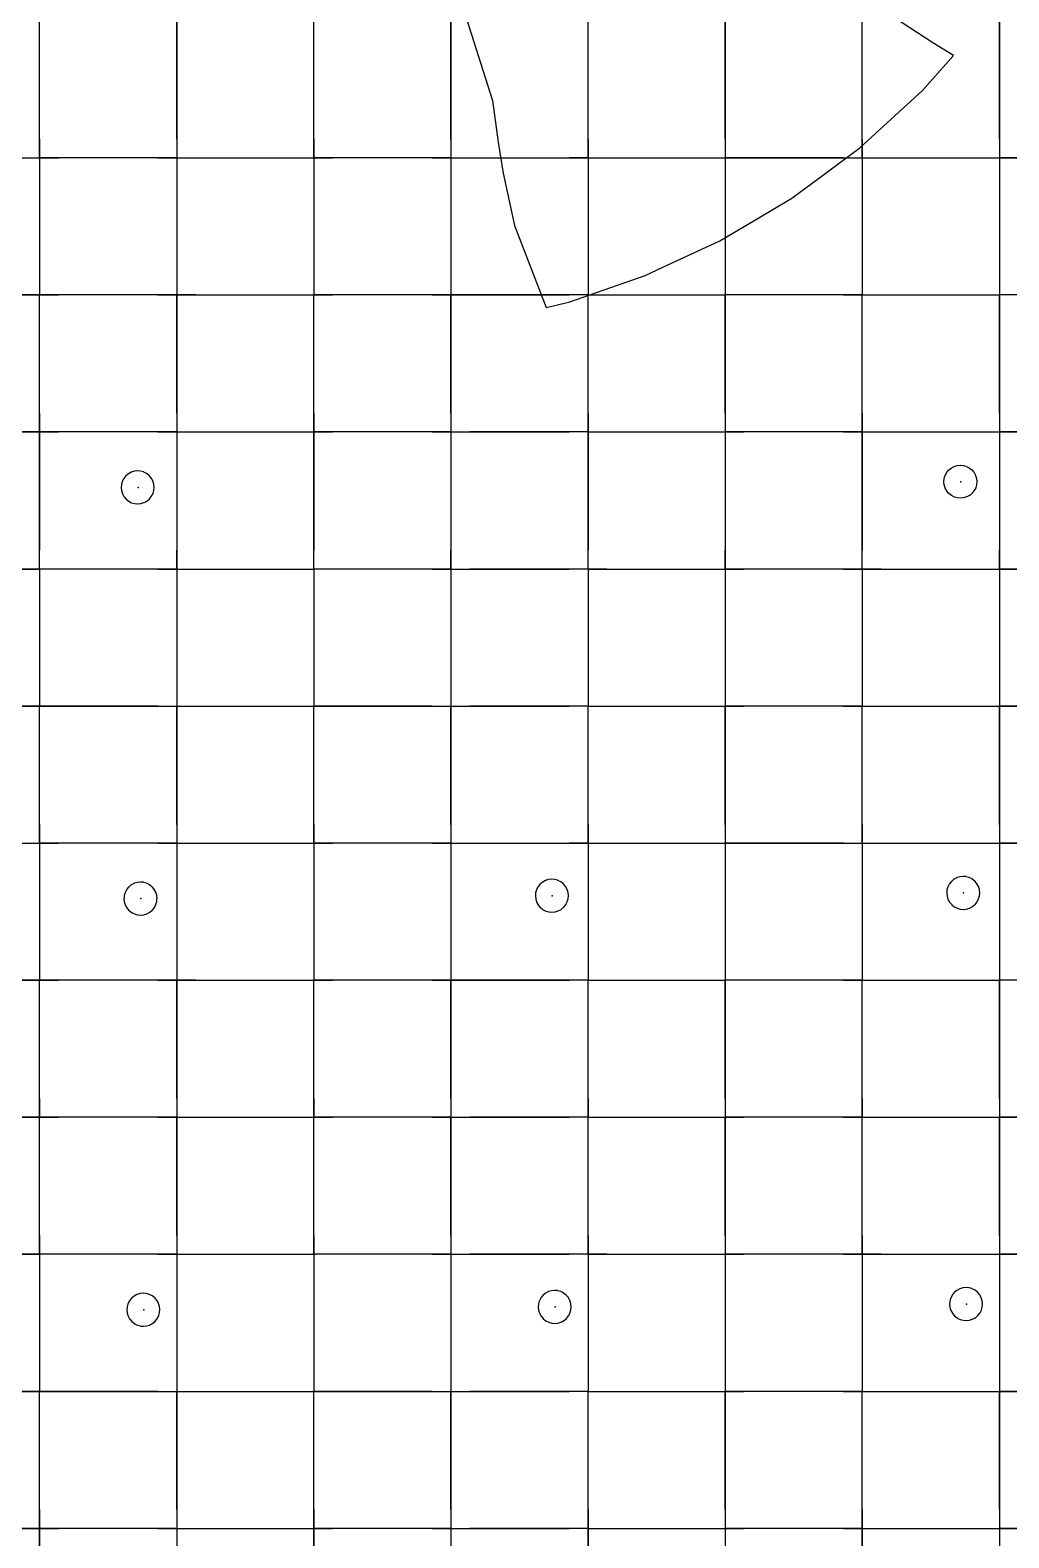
# Model space of a CAD drawing. Header units: metres. Extents: x 0 to 438, y -24 to 612.
# Drawn here: x 251.4 to 315.6, y 179.4 to 278.4 of the extents above; entities that cross this region are included whole.
import ezdxf

# ---------------------------------------------------------------- set-up
doc = ezdxf.new("R2010")
doc.units = ezdxf.units.M
doc.layers.add('LAYER_01_CUT', color=7, linetype='Continuous')
doc.layers.add('LAYER_04_GRID', color=7, linetype='Continuous')

msp = doc.modelspace()

# ---------------------------------------------------------------- linework, layer by layer
at = {"layer": 'LAYER_01_CUT'}
for points in [[(252, 277.766), (252, 279), (252, 286.766), (252, 288), (253.234, 288), (261, 288), (261, 286.766), (261, 279), (261, 277.766), (261, 270), (261, 268.766)], [(270, 277.766), (270, 279), (270, 286.766), (270, 288), (271.234, 288), (279, 288), (279, 286.766), (279, 279), (279, 277.766), (279, 270), (279, 268.766)], [(288, 277.766), (288, 279), (288, 286.766), (288, 288), (289.234, 288), (297, 288), (297, 286.766), (297, 279), (297, 277.766), (297, 270), (297, 268.766)], [(306, 277.766), (306, 279), (306, 286.766), (306, 288), (307.234, 288), (315, 288), (315, 286.766), (315, 279), (315, 277.766), (315, 270), (315, 268.766)], [(279.723, 280.096), (281.719, 273.759), (282.092, 271.034), (282.418, 269.003), (283.175, 265.554), (285.258, 260.174), (286.546, 260.486), (286.731, 260.531), (290.881, 261.974), (291.738, 262.273), (292.903, 262.812), (296.647, 264.548), (299.21, 266.066), (301.375, 267.35), (303.125, 268.645), (305.84, 270.656), (309.457, 273.963), (309.961, 274.423), (311.994, 276.709), (310.631, 277.54), (307.676, 279.47)], [(252, 271.234), (252, 279)], [(261, 271.234), (261, 279)], [(270, 271.234), (270, 279)], [(279, 271.234), (279, 279)], [(288, 271.234), (288, 279)], [(297, 271.234), (297, 279)], [(306, 271.234), (306, 279)], [(315, 271.234), (315, 279)], [(252, 270), (252, 277.766)], [(270, 270), (270, 277.766)], [(288, 270), (288, 277.766)], [(306, 270), (306, 277.766)], [(252, 271.234), (252, 270)], [(261, 271.234), (261, 270)], [(270, 271.234), (270, 270)], [(279, 271.234), (279, 270)], [(288, 271.234), (288, 270)], [(297, 271.234), (297, 270)], [(306, 271.234), (306, 270)], [(315, 271.234), (315, 270)], [(244.234, 270), (252, 270), (252, 268.766)], [(250.766, 270), (252, 270)], [(259.766, 270), (252, 270)], [(252, 270), (252, 262.234)], [(252, 270), (253.234, 270)], [(261, 270), (253.234, 270)], [(259.766, 270), (261, 270)], [(261, 270), (261, 262.234)], [(261, 270), (262.234, 270)], [(261, 270), (268.766, 270)], [(262.234, 270), (270, 270), (270, 268.766)], [(268.766, 270), (270, 270)], [(277.766, 270), (270, 270)], [(270, 270), (270, 262.234)], [(270, 270), (271.234, 270)], [(279, 270), (271.234, 270)], [(277.766, 270), (279, 270)], [(279, 270), (279, 262.234)], [(279, 270), (280.234, 270)], [(279, 270), (286.766, 270)], [(280.234, 270), (288, 270), (288, 268.766)], [(288, 270), (286.766, 270)], [(288, 270), (288, 262.234)], [(288, 270), (289.234, 270)], [(288, 270), (295.766, 270)], [(289.234, 270), (297, 270)], [(295.766, 270), (297, 270)], [(304.766, 270), (297, 270)], [(297, 270), (297, 262.234)], [(297, 270), (298.234, 270)], [(298.234, 270), (306, 270), (306, 268.766)], [(304.766, 270), (306, 270)], [(306, 270), (306, 262.234)], [(306, 270), (307.234, 270)], [(306, 270), (313.766, 270)], [(307.234, 270), (315, 270)], [(313.766, 270), (315, 270)], [(322.766, 270), (315, 270)], [(315, 270), (315, 262.234)], [(315, 270), (316.234, 270)], [(252, 268.766), (252, 261)], [(261, 268.766), (261, 261)], [(270, 268.766), (270, 261)], [(279, 268.766), (279, 261)], [(288, 268.766), (288, 261)], [(297, 268.766), (297, 261)], [(306, 268.766), (306, 261)], [(315, 268.766), (315, 261)], [(252, 262.234), (252, 261)], [(261, 262.234), (261, 261)], [(270, 262.234), (270, 261)], [(279, 262.234), (279, 261)], [(288, 262.234), (288, 261)], [(297, 262.234), (297, 261)], [(306, 262.234), (306, 261)], [(315, 262.234), (315, 261)], [(252, 261), (244.234, 261)], [(250.766, 261), (252, 261)], [(252, 250.766), (252, 252), (252, 259.766), (252, 261), (253.234, 261)], [(259.766, 261), (252, 261)], [(252, 253.234), (252, 261)], [(261, 261), (253.234, 261)], [(259.766, 261), (261, 261)], [(262.234, 261), (261, 261), (261, 259.766), (261, 252), (261, 250.766), (261, 243), (261, 241.766)], [(261, 253.234), (261, 261)], [(261, 261), (268.766, 261)], [(262.234, 261), (270, 261)], [(268.766, 261), (270, 261)], [(270, 250.766), (270, 252), (270, 259.766), (270, 261), (271.234, 261)], [(277.766, 261), (270, 261)], [(270, 253.234), (270, 261)], [(279, 261), (271.234, 261)], [(277.766, 261), (279, 261)], [(280.234, 261), (279, 261), (279, 259.766), (279, 252), (279, 250.766), (279, 243), (279, 241.766)], [(279, 253.234), (279, 261)], [(279, 261), (286.766, 261)], [(288, 261), (280.234, 261)], [(288, 261), (286.766, 261)], [(288, 250.766), (288, 252), (288, 259.766), (288, 261), (289.234, 261)], [(288, 253.234), (288, 261)], [(288, 261), (295.766, 261)], [(289.234, 261), (297, 261)], [(295.766, 261), (297, 261)], [(298.234, 261), (297, 261), (297, 259.766), (297, 252), (297, 250.766), (297, 243), (297, 241.766)], [(304.766, 261), (297, 261)], [(297, 253.234), (297, 261)], [(306, 261), (298.234, 261)], [(304.766, 261), (306, 261)], [(306, 250.766), (306, 252), (306, 259.766), (306, 261), (307.234, 261)], [(306, 253.234), (306, 261)], [(306, 261), (313.766, 261)], [(307.234, 261), (315, 261)], [(313.766, 261), (315, 261)], [(316.234, 261), (315, 261), (315, 259.766), (315, 252), (315, 250.766), (315, 243), (315, 241.766)], [(322.766, 261), (315, 261)], [(315, 253.234), (315, 261)], [(252, 253.234), (252, 252)], [(261, 253.234), (261, 252)], [(270, 253.234), (270, 252)], [(279, 253.234), (279, 252)], [(288, 253.234), (288, 252)], [(297, 253.234), (297, 252)], [(306, 253.234), (306, 252)], [(315, 253.234), (315, 252)], [(252, 252), (244.234, 252)], [(250.766, 252), (252, 252)], [(259.766, 252), (252, 252)], [(252, 252), (252, 244.234)], [(252, 252), (253.234, 252)], [(261, 252), (253.234, 252)], [(259.766, 252), (261, 252)], [(261, 252), (261, 244.234)], [(261, 252), (262.234, 252)], [(261, 252), (268.766, 252)], [(262.234, 252), (270, 252)], [(268.766, 252), (270, 252)], [(277.766, 252), (270, 252)], [(270, 252), (270, 244.234)], [(270, 252), (271.234, 252)], [(279, 252), (271.234, 252)], [(277.766, 252), (279, 252)], [(279, 252), (279, 244.234)], [(279, 252), (280.234, 252)], [(279, 252), (286.766, 252)], [(288, 252), (280.234, 252)], [(288, 252), (286.766, 252)], [(288, 252), (288, 244.234)], [(288, 252), (289.234, 252)], [(288, 252), (295.766, 252)], [(289.234, 252), (297, 252)], [(295.766, 252), (297, 252)], [(304.766, 252), (297, 252)], [(297, 252), (297, 244.234)], [(297, 252), (298.234, 252)], [(306, 252), (298.234, 252)], [(304.766, 252), (306, 252)], [(306, 252), (306, 244.234)], [(306, 252), (307.234, 252)], [(306, 252), (313.766, 252)], [(307.234, 252), (315, 252)], [(313.766, 252), (315, 252)], [(322.766, 252), (315, 252)], [(315, 252), (315, 244.234)], [(315, 252), (316.234, 252)], [(252, 243), (252, 250.766)], [(270, 243), (270, 250.766)], [(288, 243), (288, 250.766)], [(306, 243), (306, 250.766)], [(312.632, 249.797), (312.824, 249.744), (312.832, 249.74), (313.017, 249.648), (313.024, 249.642), (313.19, 249.511), (313.196, 249.505), (313.332, 249.343), (313.336, 249.335), (313.436, 249.151), (313.439, 249.143), (313.499, 248.946), (313.5, 248.938), (313.52, 248.74), (313.52, 248.732), (313.504, 248.545), (313.502, 248.537), (313.449, 248.345), (313.445, 248.338), (313.352, 248.153), (313.347, 248.146), (313.216, 247.98), (313.21, 247.974), (313.048, 247.837), (313.04, 247.833), (312.856, 247.733), (312.847, 247.73), (312.651, 247.67), (312.643, 247.669), (312.445, 247.649), (312.437, 247.65), (312.25, 247.665), (312.242, 247.667), (312.05, 247.72), (312.043, 247.724), (311.858, 247.817), (311.851, 247.822), (311.684, 247.953), (311.679, 247.96), (311.542, 248.122), (311.538, 248.129), (311.438, 248.314), (311.435, 248.322), (311.375, 248.518), (311.374, 248.526), (311.354, 248.725), (311.355, 248.732), (311.37, 248.919), (311.372, 248.927), (311.425, 249.119), (311.429, 249.127), (311.522, 249.312), (311.527, 249.319), (311.658, 249.485), (311.665, 249.49), (311.827, 249.627), (311.834, 249.631), (312.019, 249.731), (312.027, 249.734), (312.223, 249.794), (312.231, 249.795), (312.43, 249.815), (312.437, 249.815), (312.624, 249.799), (312.632, 249.797)], [(259.018, 249.275), (258.833, 249.367), (258.825, 249.371), (258.634, 249.424), (258.626, 249.426), (258.439, 249.442), (258.431, 249.443), (258.233, 249.422), (258.224, 249.421), (258.028, 249.361), (258.02, 249.358), (257.836, 249.258), (257.828, 249.254), (257.666, 249.118), (257.659, 249.112), (257.529, 248.946), (257.523, 248.939), (257.431, 248.754), (257.427, 248.746), (257.374, 248.554), (257.372, 248.546), (257.356, 248.36), (257.355, 248.352), (257.376, 248.153), (257.377, 248.145), (257.437, 247.949), (257.439, 247.941), (257.54, 247.756), (257.544, 247.749), (257.68, 247.587), (257.686, 247.58), (257.852, 247.449), (257.859, 247.444), (258.044, 247.351), (258.052, 247.347), (258.243, 247.294), (258.251, 247.292), (258.438, 247.277), (258.446, 247.276), (258.645, 247.296), (258.653, 247.297), (258.849, 247.358), (258.857, 247.36), (259.042, 247.46), (259.049, 247.464), (259.211, 247.601), (259.218, 247.607), (259.349, 247.773), (259.354, 247.78), (259.447, 247.965), (259.451, 247.972), (259.504, 248.164), (259.506, 248.172), (259.521, 248.359), (259.522, 248.367), (259.502, 248.565), (259.501, 248.574), (259.44, 248.77), (259.438, 248.778), (259.338, 248.962), (259.333, 248.97), (259.197, 249.132), (259.191, 249.138), (259.025, 249.269), (259.018, 249.275)], [(252, 243), (252, 244.234)], [(261, 243), (261, 244.234)], [(270, 243), (270, 244.234)], [(279, 243), (279, 244.234)], [(288, 243), (288, 244.234)], [(297, 243), (297, 244.234)], [(306, 243), (306, 244.234)], [(315, 243), (315, 244.234)], [(252, 243), (244.234, 243)], [(250.766, 243), (252, 243)], [(253.234, 243), (252, 243), (252, 241.766)], [(259.766, 243), (252, 243)], [(252, 243), (252, 235.234)], [(261, 243), (253.234, 243)], [(259.766, 243), (261, 243)], [(261, 243), (261, 235.234)], [(261, 243), (262.234, 243)], [(261, 243), (268.766, 243)], [(262.234, 243), (270, 243)], [(268.766, 243), (270, 243)], [(271.234, 243), (270, 243), (270, 241.766)], [(277.766, 243), (270, 243)], [(270, 243), (270, 235.234)], [(279, 243), (271.234, 243)], [(277.766, 243), (279, 243)], [(279, 243), (279, 235.234)], [(279, 243), (280.234, 243)], [(279, 243), (286.766, 243)], [(288, 243), (280.234, 243)], [(288, 243), (286.766, 243)], [(289.234, 243), (288, 243), (288, 241.766)], [(288, 243), (288, 235.234)], [(288, 243), (295.766, 243)], [(289.234, 243), (297, 243)], [(295.766, 243), (297, 243)], [(304.766, 243), (297, 243)], [(297, 243), (297, 235.234)], [(297, 243), (298.234, 243)], [(306, 243), (298.234, 243)], [(304.766, 243), (306, 243)], [(307.234, 243), (306, 243), (306, 241.766)], [(306, 243), (306, 235.234)], [(306, 243), (313.766, 243)], [(307.234, 243), (315, 243)], [(313.766, 243), (315, 243)], [(322.766, 243), (315, 243)], [(315, 243), (315, 235.234)], [(315, 243), (316.234, 243)], [(252, 241.766), (252, 234)], [(261, 241.766), (261, 234)], [(270, 241.766), (270, 234)], [(279, 241.766), (279, 234)], [(288, 241.766), (288, 234)], [(297, 241.766), (297, 234)], [(306, 241.766), (306, 234)], [(315, 241.766), (315, 234)], [(252, 235.234), (252, 234)], [(261, 235.234), (261, 234)], [(270, 235.234), (270, 234)], [(279, 235.234), (279, 234)], [(288, 235.234), (288, 234)], [(297, 235.234), (297, 234)], [(306, 235.234), (306, 234)], [(315, 235.234), (315, 234)], [(252, 234), (244.234, 234)], [(250.766, 234), (252, 234)], [(252, 232.766), (252, 234), (253.234, 234), (261, 234), (261, 232.766), (261, 225), (261, 223.766)], [(259.766, 234), (252, 234)], [(252, 226.234), (252, 234)], [(259.766, 234), (261, 234)], [(261, 226.234), (261, 234)], [(261, 234), (262.234, 234)], [(261, 234), (268.766, 234)], [(262.234, 234), (270, 234)], [(268.766, 234), (270, 234)], [(270, 232.766), (270, 234), (271.234, 234), (279, 234), (279, 232.766), (279, 225), (279, 223.766)], [(277.766, 234), (270, 234)], [(270, 226.234), (270, 234)], [(277.766, 234), (279, 234)], [(279, 226.234), (279, 234)], [(279, 234), (280.234, 234)], [(279, 234), (286.766, 234)], [(288, 234), (280.234, 234)], [(288, 234), (286.766, 234)], [(288, 232.766), (288, 234), (289.234, 234), (297, 234), (297, 232.766), (297, 225), (297, 223.766)], [(288, 226.234), (288, 234)], [(288, 234), (295.766, 234)], [(295.766, 234), (297, 234)], [(304.766, 234), (297, 234)], [(297, 226.234), (297, 234)], [(297, 234), (298.234, 234)], [(306, 234), (298.234, 234)], [(304.766, 234), (306, 234)], [(306, 232.766), (306, 234), (307.234, 234), (315, 234), (315, 232.766), (315, 225), (315, 223.766)], [(306, 226.234), (306, 234)], [(306, 234), (313.766, 234)], [(313.766, 234), (315, 234)], [(322.766, 234), (315, 234)], [(315, 226.234), (315, 234)], [(315, 234), (316.234, 234)], [(252, 225), (252, 232.766)], [(270, 225), (270, 232.766)], [(288, 225), (288, 232.766)], [(306, 225), (306, 232.766)], [(252, 226.234), (252, 225)], [(261, 226.234), (261, 225)], [(270, 226.234), (270, 225)], [(279, 226.234), (279, 225)], [(288, 226.234), (288, 225)], [(297, 226.234), (297, 225)], [(306, 226.234), (306, 225)], [(315, 226.234), (315, 225)], [(244.234, 225), (252, 225), (252, 223.766)], [(250.766, 225), (252, 225)], [(259.766, 225), (252, 225)], [(252, 225), (252, 217.234)], [(252, 225), (253.234, 225)], [(261, 225), (253.234, 225)], [(259.766, 225), (261, 225)], [(261, 225), (261, 217.234)], [(261, 225), (262.234, 225)], [(261, 225), (268.766, 225)], [(262.234, 225), (270, 225), (270, 223.766)], [(268.766, 225), (270, 225)], [(277.766, 225), (270, 225)], [(270, 225), (270, 217.234)], [(270, 225), (271.234, 225)], [(279, 225), (271.234, 225)], [(277.766, 225), (279, 225)], [(279, 225), (279, 217.234)], [(279, 225), (280.234, 225)], [(279, 225), (286.766, 225)], [(280.234, 225), (288, 225), (288, 223.766)], [(288, 225), (286.766, 225)], [(288, 225), (288, 217.234)], [(288, 225), (289.234, 225)], [(288, 225), (295.766, 225)], [(289.234, 225), (297, 225)], [(295.766, 225), (297, 225)], [(304.766, 225), (297, 225)], [(297, 225), (297, 217.234)], [(297, 225), (298.234, 225)], [(298.234, 225), (306, 225), (306, 223.766)], [(304.766, 225), (306, 225)], [(306, 225), (306, 217.234)], [(306, 225), (307.234, 225)], [(306, 225), (313.766, 225)], [(307.234, 225), (315, 225)], [(313.766, 225), (315, 225)], [(322.766, 225), (315, 225)], [(315, 225), (315, 217.234)], [(315, 225), (316.234, 225)], [(252, 223.766), (252, 216)], [(261, 223.766), (261, 216)], [(270, 223.766), (270, 216)], [(279, 223.766), (279, 216)], [(288, 223.766), (288, 216)], [(297, 223.766), (297, 216)], [(306, 223.766), (306, 216)], [(315, 223.766), (315, 216)], [(313.226, 220.834), (313.234, 220.838), (313.396, 220.975), (313.403, 220.98), (313.533, 221.146), (313.539, 221.153), (313.631, 221.338), (313.635, 221.346), (313.688, 221.538), (313.69, 221.546), (313.706, 221.733), (313.707, 221.74), (313.686, 221.939), (313.685, 221.947), (313.625, 222.143), (313.623, 222.151), (313.522, 222.336), (313.518, 222.343), (313.382, 222.505), (313.376, 222.512), (313.21, 222.643), (313.203, 222.648), (313.018, 222.741), (313.01, 222.745), (312.819, 222.798), (312.811, 222.8), (312.624, 222.815), (312.616, 222.816), (312.417, 222.796), (312.409, 222.795), (312.213, 222.735), (312.205, 222.732), (312.02, 222.632), (312.013, 222.628), (311.851, 222.491), (311.844, 222.485), (311.713, 222.319), (311.708, 222.312), (311.615, 222.127), (311.611, 222.12), (311.558, 221.928), (311.556, 221.92), (311.541, 221.733), (311.54, 221.725), (311.56, 221.527), (311.561, 221.519), (311.622, 221.322), (311.624, 221.314), (311.724, 221.13), (311.729, 221.122), (311.865, 220.96), (311.871, 220.954), (312.037, 220.823), (312.044, 220.817), (312.229, 220.725), (312.237, 220.721), (312.428, 220.668), (312.436, 220.666), (312.623, 220.65), (312.631, 220.65), (312.829, 220.67), (312.838, 220.671), (313.034, 220.731), (313.042, 220.734), (313.226, 220.834)], [(257.866, 220.587), (257.872, 220.581), (258.038, 220.45), (258.045, 220.445), (258.23, 220.352), (258.238, 220.348), (258.429, 220.295), (258.437, 220.293), (258.624, 220.277), (258.632, 220.277), (258.831, 220.297), (258.839, 220.298), (259.035, 220.358), (259.043, 220.361), (259.228, 220.461), (259.235, 220.465), (259.397, 220.602), (259.404, 220.607), (259.534, 220.773), (259.54, 220.78), (259.633, 220.965), (259.637, 220.973), (259.69, 221.165), (259.692, 221.173), (259.707, 221.36), (259.708, 221.367), (259.687, 221.566), (259.687, 221.574), (259.626, 221.77), (259.624, 221.778), (259.524, 221.963), (259.519, 221.971), (259.383, 222.132), (259.377, 222.139), (259.211, 222.27), (259.204, 222.275), (259.019, 222.368), (259.011, 222.372), (258.82, 222.425), (258.812, 222.427), (258.625, 222.443), (258.617, 222.443), (258.419, 222.423), (258.41, 222.422), (258.214, 222.362), (258.206, 222.359), (258.022, 222.259), (258.014, 222.255), (257.852, 222.118), (257.845, 222.113), (257.715, 221.946), (257.709, 221.939), (257.617, 221.754), (257.613, 221.747), (257.56, 221.555), (257.557, 221.547), (257.542, 221.36), (257.541, 221.352), (257.562, 221.154), (257.563, 221.146), (257.623, 220.95), (257.625, 220.941), (257.726, 220.757), (257.73, 220.749), (257.866, 220.587)], [(285.238, 220.534), (285.429, 220.481), (285.437, 220.479), (285.624, 220.464), (285.632, 220.463), (285.831, 220.484), (285.839, 220.484), (286.035, 220.545), (286.043, 220.547), (286.227, 220.647), (286.235, 220.652), (286.397, 220.788), (286.404, 220.794), (286.534, 220.96), (286.54, 220.967), (286.633, 221.152), (286.636, 221.16), (286.689, 221.351), (286.692, 221.359), (286.707, 221.546), (286.708, 221.554), (286.687, 221.752), (286.686, 221.761), (286.626, 221.957), (286.624, 221.965), (286.523, 222.149), (286.519, 222.157), (286.383, 222.319), (286.377, 222.326), (286.211, 222.456), (286.204, 222.462), (286.019, 222.554), (286.011, 222.558), (285.82, 222.611), (285.812, 222.613), (285.625, 222.629), (285.617, 222.63), (285.418, 222.609), (285.41, 222.608), (285.214, 222.548), (285.206, 222.546), (285.022, 222.445), (285.014, 222.441), (284.852, 222.305), (284.845, 222.299), (284.715, 222.133), (284.709, 222.126), (284.616, 221.941), (284.613, 221.933), (284.56, 221.742), (284.557, 221.734), (284.542, 221.547), (284.541, 221.539), (284.562, 221.34), (284.562, 221.332), (284.623, 221.136), (284.625, 221.128), (284.726, 220.943), (284.73, 220.936), (284.866, 220.774), (284.872, 220.767), (285.038, 220.636), (285.045, 220.631), (285.23, 220.538), (285.238, 220.534)], [(252, 217.234), (252, 216)], [(261, 217.234), (261, 216)], [(270, 217.234), (270, 216)], [(279, 217.234), (279, 216)], [(288, 217.234), (288, 216)], [(297, 217.234), (297, 216)], [(306, 217.234), (306, 216)], [(315, 217.234), (315, 216)], [(252, 216), (244.234, 216)], [(250.766, 216), (252, 216)], [(252, 205.766), (252, 207), (252, 214.766), (252, 216), (253.234, 216)], [(259.766, 216), (252, 216)], [(252, 208.234), (252, 216)], [(261, 216), (253.234, 216)], [(259.766, 216), (261, 216)], [(262.234, 216), (261, 216), (261, 214.766), (261, 207), (261, 205.766), (261, 198), (261, 196.766)], [(261, 208.234), (261, 216)], [(261, 216), (268.766, 216)], [(262.234, 216), (270, 216)], [(268.766, 216), (270, 216)], [(270, 205.766), (270, 207), (270, 214.766), (270, 216), (271.234, 216)], [(277.766, 216), (270, 216)], [(270, 208.234), (270, 216)], [(279, 216), (271.234, 216)], [(277.766, 216), (279, 216)], [(280.234, 216), (279, 216), (279, 214.766), (279, 207), (279, 205.766), (279, 198), (279, 196.766)], [(279, 208.234), (279, 216)], [(279, 216), (286.766, 216)], [(288, 216), (280.234, 216)], [(288, 216), (286.766, 216)], [(288, 205.766), (288, 207), (288, 214.766), (288, 216), (289.234, 216)], [(288, 208.234), (288, 216)], [(288, 216), (295.766, 216)], [(289.234, 216), (297, 216)], [(295.766, 216), (297, 216)], [(298.234, 216), (297, 216), (297, 214.766), (297, 207), (297, 205.766), (297, 198), (297, 196.766)], [(304.766, 216), (297, 216)], [(297, 208.234), (297, 216)], [(306, 216), (298.234, 216)], [(304.766, 216), (306, 216)], [(306, 205.766), (306, 207), (306, 214.766), (306, 216), (307.234, 216)], [(306, 208.234), (306, 216)], [(306, 216), (313.766, 216)], [(307.234, 216), (315, 216)], [(313.766, 216), (315, 216)], [(316.234, 216), (315, 216), (315, 214.766), (315, 207), (315, 205.766), (315, 198), (315, 196.766)], [(322.766, 216), (315, 216)], [(315, 208.234), (315, 216)], [(252, 208.234), (252, 207)], [(261, 208.234), (261, 207)], [(270, 208.234), (270, 207)], [(279, 208.234), (279, 207)], [(288, 208.234), (288, 207)], [(297, 208.234), (297, 207)], [(306, 208.234), (306, 207)], [(315, 208.234), (315, 207)], [(252, 207), (244.234, 207)], [(250.766, 207), (252, 207)], [(259.766, 207), (252, 207)], [(252, 199.234), (252, 207)], [(252, 207), (253.234, 207)], [(261, 207), (253.234, 207)], [(259.766, 207), (261, 207)], [(261, 199.234), (261, 207)], [(261, 207), (262.234, 207)], [(261, 207), (268.766, 207)], [(262.234, 207), (270, 207)], [(268.766, 207), (270, 207)], [(277.766, 207), (270, 207)], [(270, 199.234), (270, 207)], [(270, 207), (271.234, 207)], [(279, 207), (271.234, 207)], [(277.766, 207), (279, 207)], [(279, 199.234), (279, 207)], [(279, 207), (280.234, 207)], [(279, 207), (286.766, 207)], [(288, 207), (280.234, 207)], [(288, 207), (286.766, 207)], [(288, 199.234), (288, 207)], [(288, 207), (289.234, 207)], [(288, 207), (295.766, 207)], [(289.234, 207), (297, 207)], [(295.766, 207), (297, 207)], [(304.766, 207), (297, 207)], [(297, 199.234), (297, 207)], [(297, 207), (298.234, 207)], [(306, 207), (298.234, 207)], [(304.766, 207), (306, 207)], [(306, 199.234), (306, 207)], [(306, 207), (307.234, 207)], [(306, 207), (313.766, 207)], [(307.234, 207), (315, 207)], [(313.766, 207), (315, 207)], [(322.766, 207), (315, 207)], [(315, 199.234), (315, 207)], [(315, 207), (316.234, 207)], [(252, 198), (252, 205.766)], [(270, 198), (270, 205.766)], [(288, 198), (288, 205.766)], [(306, 198), (306, 205.766)], [(252, 199.234), (252, 198)], [(261, 199.234), (261, 198)], [(270, 199.234), (270, 198)], [(279, 199.234), (279, 198)], [(288, 199.234), (288, 198)], [(297, 199.234), (297, 198)], [(306, 199.234), (306, 198)], [(315, 199.234), (315, 198)], [(252, 198), (244.234, 198)], [(250.766, 198), (252, 198)], [(253.234, 198), (252, 198), (252, 196.766)], [(259.766, 198), (252, 198)], [(252, 198), (252, 190.234)], [(261, 198), (253.234, 198)], [(259.766, 198), (261, 198)], [(261, 198), (261, 190.234)], [(261, 198), (262.234, 198)], [(261, 198), (268.766, 198)], [(262.234, 198), (270, 198)], [(268.766, 198), (270, 198)], [(271.234, 198), (270, 198), (270, 196.766)], [(277.766, 198), (270, 198)], [(270, 198), (270, 190.234)], [(279, 198), (271.234, 198)], [(277.766, 198), (279, 198)], [(279, 198), (279, 190.234)], [(279, 198), (280.234, 198)], [(279, 198), (286.766, 198)], [(288, 198), (280.234, 198)], [(288, 198), (286.766, 198)], [(289.234, 198), (288, 198), (288, 196.766)], [(288, 198), (288, 190.234)], [(288, 198), (295.766, 198)], [(289.234, 198), (297, 198)], [(295.766, 198), (297, 198)], [(304.766, 198), (297, 198)], [(297, 198), (297, 190.234)], [(297, 198), (298.234, 198)], [(306, 198), (298.234, 198)], [(304.766, 198), (306, 198)], [(307.234, 198), (306, 198), (306, 196.766)], [(306, 198), (306, 190.234)], [(306, 198), (313.766, 198)], [(307.234, 198), (315, 198)], [(313.766, 198), (315, 198)], [(322.766, 198), (315, 198)], [(315, 198), (315, 190.234)], [(315, 198), (316.234, 198)], [(252, 196.766), (252, 189)], [(261, 196.766), (261, 189)], [(270, 196.766), (270, 189)], [(279, 196.766), (279, 189)], [(288, 196.766), (288, 189)], [(297, 196.766), (297, 189)], [(306, 196.766), (306, 189)], [(315, 196.766), (315, 189)], [(259.026, 193.299), (259.222, 193.359), (259.23, 193.361), (259.414, 193.462), (259.422, 193.466), (259.584, 193.602), (259.591, 193.608), (259.721, 193.774), (259.727, 193.781), (259.82, 193.966), (259.824, 193.974), (259.876, 194.165), (259.879, 194.173), (259.894, 194.36), (259.895, 194.368), (259.874, 194.567), (259.874, 194.575), (259.813, 194.771), (259.811, 194.779), (259.711, 194.964), (259.706, 194.971), (259.57, 195.133), (259.564, 195.14), (259.398, 195.27), (259.391, 195.276), (259.206, 195.369), (259.198, 195.372), (259.007, 195.425), (258.999, 195.428), (258.812, 195.443), (258.804, 195.444), (258.605, 195.423), (258.597, 195.422), (258.401, 195.362), (258.393, 195.36), (258.209, 195.26), (258.201, 195.255), (258.039, 195.119), (258.032, 195.113), (257.902, 194.947), (257.896, 194.94), (257.803, 194.755), (257.8, 194.747), (257.747, 194.556), (257.744, 194.548), (257.729, 194.361), (257.728, 194.353), (257.749, 194.155), (257.75, 194.146), (257.81, 193.95), (257.812, 193.942), (257.913, 193.758), (257.917, 193.75), (258.053, 193.588), (258.059, 193.581), (258.225, 193.451), (258.232, 193.445), (258.417, 193.352), (258.425, 193.349), (258.616, 193.296), (258.624, 193.293), (258.811, 193.278), (258.819, 193.277), (259.018, 193.298), (259.026, 193.299)], [(286.397, 195.457), (286.391, 195.462), (286.205, 195.555), (286.198, 195.559), (286.006, 195.612), (285.998, 195.614), (285.811, 195.63), (285.803, 195.63), (285.605, 195.61), (285.597, 195.609), (285.401, 195.549), (285.392, 195.546), (285.208, 195.446), (285.2, 195.442), (285.038, 195.305), (285.032, 195.3), (284.901, 195.133), (284.896, 195.127), (284.803, 194.941), (284.799, 194.934), (284.746, 194.742), (284.744, 194.734), (284.728, 194.547), (284.728, 194.539), (284.748, 194.341), (284.749, 194.333), (284.809, 194.137), (284.812, 194.128), (284.912, 193.944), (284.916, 193.936), (285.053, 193.775), (285.058, 193.768), (285.224, 193.637), (285.231, 193.632), (285.417, 193.539), (285.424, 193.535), (285.616, 193.482), (285.624, 193.48), (285.811, 193.464), (285.819, 193.464), (286.017, 193.484), (286.025, 193.485), (286.221, 193.545), (286.229, 193.548), (286.414, 193.648), (286.422, 193.652), (286.583, 193.789), (286.59, 193.794), (286.721, 193.961), (286.726, 193.967), (286.819, 194.153), (286.823, 194.16), (286.876, 194.352), (286.878, 194.36), (286.894, 194.547), (286.894, 194.555), (286.874, 194.753), (286.873, 194.761), (286.813, 194.957), (286.81, 194.966), (286.71, 195.15), (286.706, 195.158), (286.569, 195.319), (286.564, 195.326), (286.397, 195.457)], [(311.916, 194.123), (312.052, 193.961), (312.058, 193.954), (312.224, 193.824), (312.231, 193.818), (312.416, 193.725), (312.424, 193.722), (312.615, 193.669), (312.623, 193.666), (312.81, 193.651), (312.818, 193.65), (313.016, 193.671), (313.025, 193.672), (313.221, 193.732), (313.229, 193.734), (313.413, 193.834), (313.421, 193.839), (313.583, 193.975), (313.59, 193.981), (313.72, 194.147), (313.726, 194.154), (313.818, 194.339), (313.822, 194.347), (313.875, 194.538), (313.877, 194.546), (313.893, 194.733), (313.894, 194.741), (313.873, 194.939), (313.872, 194.948), (313.812, 195.144), (313.81, 195.152), (313.709, 195.336), (313.705, 195.344), (313.569, 195.506), (313.563, 195.513), (313.397, 195.643), (313.39, 195.649), (313.205, 195.741), (313.197, 195.745), (313.006, 195.798), (312.998, 195.801), (312.811, 195.816), (312.803, 195.817), (312.604, 195.796), (312.596, 195.795), (312.4, 195.735), (312.392, 195.733), (312.207, 195.632), (312.2, 195.628), (312.038, 195.492), (312.031, 195.486), (311.9, 195.32), (311.895, 195.313), (311.802, 195.128), (311.798, 195.12), (311.745, 194.929), (311.743, 194.921), (311.728, 194.734), (311.727, 194.726), (311.747, 194.527), (311.748, 194.519), (311.809, 194.323), (311.811, 194.315), (311.911, 194.13), (311.916, 194.123)], [(252, 190.234), (252, 189)], [(261, 190.234), (261, 189)], [(270, 190.234), (270, 189)], [(279, 190.234), (279, 189)], [(288, 190.234), (288, 189)], [(297, 190.234), (297, 189)], [(306, 190.234), (306, 189)], [(315, 190.234), (315, 189)], [(252, 189), (244.234, 189)], [(250.766, 189), (252, 189)], [(252, 178.766), (252, 180), (252, 187.766), (252, 189), (253.234, 189), (261, 189), (261, 187.766), (261, 180), (261, 178.766), (261, 171), (261, 169.766)], [(259.766, 189), (252, 189)], [(252, 181.234), (252, 189)], [(259.766, 189), (261, 189)], [(261, 181.234), (261, 189)], [(261, 189), (262.234, 189)], [(261, 189), (268.766, 189)], [(262.234, 189), (270, 189)], [(268.766, 189), (270, 189)], [(270, 178.766), (270, 180), (270, 187.766), (270, 189), (271.234, 189), (279, 189), (279, 187.766), (279, 180), (279, 178.766), (279, 171), (279, 169.766)], [(277.766, 189), (270, 189)], [(270, 181.234), (270, 189)], [(277.766, 189), (279, 189)], [(279, 181.234), (279, 189)], [(279, 189), (280.234, 189)], [(279, 189), (286.766, 189)], [(288, 189), (280.234, 189)], [(288, 189), (286.766, 189)], [(288, 178.766), (288, 180), (288, 187.766), (288, 189), (289.234, 189), (297, 189), (297, 187.766), (297, 180), (297, 178.766), (297, 171), (297, 169.766)], [(288, 181.234), (288, 189)], [(288, 189), (295.766, 189)], [(295.766, 189), (297, 189)], [(304.766, 189), (297, 189)], [(297, 181.234), (297, 189)], [(297, 189), (298.234, 189)], [(306, 189), (298.234, 189)], [(304.766, 189), (306, 189)], [(306, 178.766), (306, 180), (306, 187.766), (306, 189), (307.234, 189), (315, 189), (315, 187.766), (315, 180), (315, 178.766), (315, 171), (315, 169.766)], [(306, 181.234), (306, 189)], [(306, 189), (313.766, 189)], [(313.766, 189), (315, 189)], [(322.766, 189), (315, 189)], [(315, 181.234), (315, 189)], [(315, 189), (316.234, 189)], [(252, 181.234), (252, 180)], [(261, 181.234), (261, 180)], [(270, 181.234), (270, 180)], [(279, 181.234), (279, 180)], [(288, 181.234), (288, 180)], [(297, 181.234), (297, 180)], [(306, 181.234), (306, 180)], [(315, 181.234), (315, 180)], [(252, 180), (244.234, 180)], [(250.766, 180), (252, 180)], [(259.766, 180), (252, 180)], [(252, 180), (252, 172.234)], [(252, 180), (253.234, 180)], [(261, 180), (253.234, 180)], [(259.766, 180), (261, 180)], [(261, 180), (261, 172.234)], [(261, 180), (262.234, 180)], [(261, 180), (268.766, 180)], [(262.234, 180), (270, 180)], [(268.766, 180), (270, 180)], [(277.766, 180), (270, 180)], [(270, 180), (270, 172.234)], [(270, 180), (271.234, 180)], [(279, 180), (271.234, 180)], [(277.766, 180), (279, 180)], [(279, 180), (279, 172.234)], [(279, 180), (280.234, 180)], [(279, 180), (286.766, 180)], [(288, 180), (280.234, 180)], [(288, 180), (286.766, 180)], [(288, 180), (288, 172.234)], [(288, 180), (289.234, 180)], [(288, 180), (295.766, 180)], [(289.234, 180), (297, 180)], [(295.766, 180), (297, 180)], [(304.766, 180), (297, 180)], [(297, 180), (297, 172.234)], [(297, 180), (298.234, 180)], [(306, 180), (298.234, 180)], [(304.766, 180), (306, 180)], [(306, 180), (306, 172.234)], [(306, 180), (307.234, 180)], [(306, 180), (313.766, 180)], [(307.234, 180), (315, 180)], [(313.766, 180), (315, 180)], [(322.766, 180), (315, 180)], [(315, 180), (315, 172.234)], [(315, 180), (316.234, 180)]]:
    msp.add_lwpolyline(points, dxfattribs=at)
at = {"layer": 'LAYER_04_GRID'}
for p in [(312.464, 248.732), (258.466, 248.359), (258.652, 221.36), (285.651, 221.547), (312.65, 221.733), (258.839, 194.361), (285.838, 194.547), (312.837, 194.734)]:
    msp.add_point(p, dxfattribs=at)

doc.saveas('drawing.dxf')
